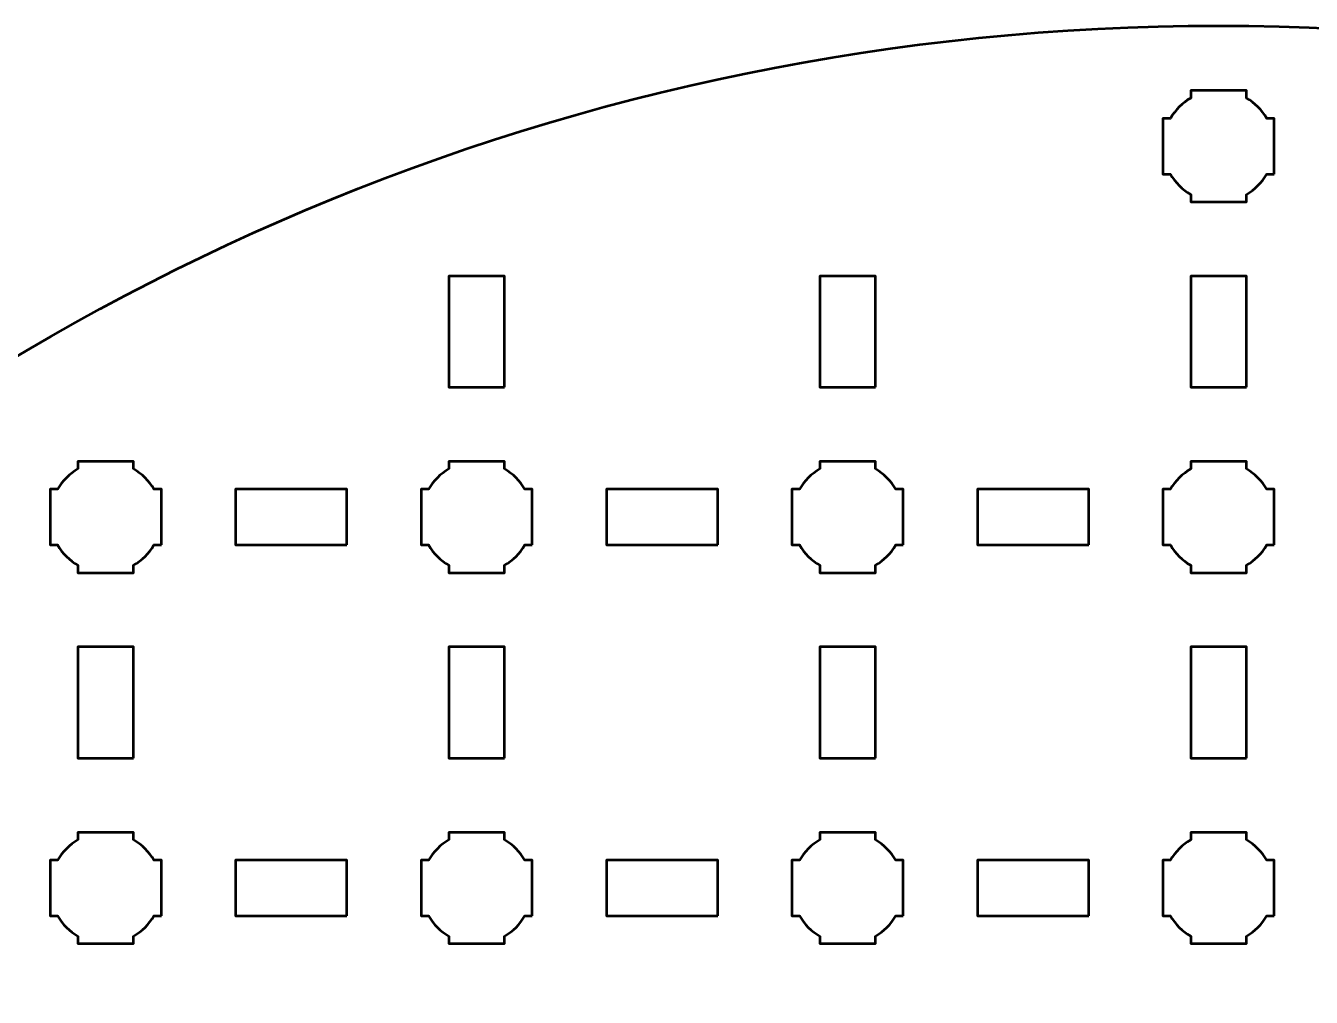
# Model space of a CAD drawing. Header units: centimetres. Extents: x -23.1 to 2.2, y -27.5 to -2.2.
# Drawn here: x -16.93 to -10, y -7.44 to -2.2 of the extents above; entities that cross this region are included whole.
import ezdxf

# ---------------------------------------------------------------- set-up
doc = ezdxf.new("R2010")
doc.units = ezdxf.units.CM
doc.header["$MEASUREMENT"] = 0
doc.layers.add('Layer 1', color=7, linetype='Continuous')

msp = doc.modelspace()

# ---------------------------------------------------------------- linework, layer by layer
at = {"layer": 'Layer 1', "color": 250, "lineweight": 53}
msp.add_ellipse((-10.5, -14.85), major_axis=(0, 12.65), ratio=1, dxfattribs=at)
at = {"layer": 'Layer 1', "lineweight": 53}
for points, knots in [([(-10.20002, -3), (-10.20002, -3), (-10.24017, -3), (-10.24017, -3), (-10.24017, -3), (-10.26652, -3.04553), (-10.30449, -3.0835), (-10.35002, -3.10985), (-10.35002, -3.10985), (-10.35002, -3.10985), (-10.35002, -3.15), (-10.35002, -3.15), (-10.35002, -3.15), (-10.35002, -3.15), (-10.50002, -3.15), (-10.50002, -3.15), (-10.50002, -3.15), (-10.50002, -3.15), (-10.65002, -3.15), (-10.65002, -3.15), (-10.65002, -3.15), (-10.65002, -3.15), (-10.65002, -3.10985), (-10.65002, -3.10985), (-10.65002, -3.10985), (-10.69555, -3.0835), (-10.73352, -3.04553), (-10.75987, -3), (-10.75987, -3), (-10.75987, -3), (-10.80002, -3), (-10.80002, -3), (-10.80002, -3), (-10.80002, -3), (-10.80002, -2.85), (-10.80002, -2.85), (-10.80002, -2.85), (-10.80002, -2.85), (-10.80002, -2.7), (-10.80002, -2.7), (-10.80002, -2.7), (-10.80002, -2.7), (-10.75987, -2.7), (-10.75987, -2.7), (-10.75987, -2.7), (-10.73352, -2.65447), (-10.69555, -2.6165), (-10.65002, -2.59015), (-10.65002, -2.59015), (-10.65002, -2.59015), (-10.65002, -2.55), (-10.65002, -2.55), (-10.65002, -2.55), (-10.65002, -2.55), (-10.50002, -2.55), (-10.50002, -2.55), (-10.50002, -2.55), (-10.50002, -2.55), (-10.35002, -2.55), (-10.35002, -2.55), (-10.35002, -2.55), (-10.35002, -2.55), (-10.35002, -2.59015), (-10.35002, -2.59015), (-10.35002, -2.59015), (-10.30449, -2.6165), (-10.26652, -2.65447), (-10.24017, -2.7), (-10.24017, -2.7), (-10.24017, -2.7), (-10.20002, -2.7), (-10.20002, -2.7), (-10.20002, -2.7), (-10.20002, -2.7), (-10.20002, -2.85), (-10.20002, -2.85), (-10.20002, -2.85), (-10.20002, -2.85), (-10.20002, -3), (-10.20002, -3)], [0, 0, 0, 0, 0.05, 0.05, 0.05, 0.05, 0.1, 0.1, 0.1, 0.1, 0.15, 0.15, 0.15, 0.15, 0.2, 0.2, 0.2, 0.2, 0.25, 0.25, 0.25, 0.25, 0.3, 0.3, 0.3, 0.3, 0.35, 0.35, 0.35, 0.35, 0.4, 0.4, 0.4, 0.4, 0.45, 0.45, 0.45, 0.45, 0.5, 0.5, 0.5, 0.5, 0.55, 0.55, 0.55, 0.55, 0.6, 0.6, 0.6, 0.6, 0.65, 0.65, 0.65, 0.65, 0.7, 0.7, 0.7, 0.7, 0.75, 0.75, 0.75, 0.75, 0.8, 0.8, 0.8, 0.8, 0.85, 0.85, 0.85, 0.85, 0.9, 0.9, 0.9, 0.9, 0.95, 0.95, 0.95, 0.95, 1, 1, 1, 1]), ([(-14.35002, -4.15), (-14.35002, -4.15), (-14.65002, -4.15), (-14.65002, -4.15), (-14.65002, -4.15), (-14.65002, -4.15), (-14.65002, -3.55), (-14.65002, -3.55), (-14.65002, -3.55), (-14.65002, -3.55), (-14.35002, -3.55), (-14.35002, -3.55), (-14.35002, -3.55), (-14.35002, -3.55), (-14.35002, -4.15), (-14.35002, -4.15)], [0, 0, 0, 0, 0.25, 0.25, 0.25, 0.25, 0.5, 0.5, 0.5, 0.5, 0.75, 0.75, 0.75, 0.75, 1, 1, 1, 1]), ([(-12.35002, -4.15), (-12.35002, -4.15), (-12.65002, -4.15), (-12.65002, -4.15), (-12.65002, -4.15), (-12.65002, -4.15), (-12.65002, -3.55), (-12.65002, -3.55), (-12.65002, -3.55), (-12.65002, -3.55), (-12.35002, -3.55), (-12.35002, -3.55), (-12.35002, -3.55), (-12.35002, -3.55), (-12.35002, -4.15), (-12.35002, -4.15)], [0, 0, 0, 0, 0.25, 0.25, 0.25, 0.25, 0.5, 0.5, 0.5, 0.5, 0.75, 0.75, 0.75, 0.75, 1, 1, 1, 1]), ([(-10.35002, -4.15), (-10.35002, -4.15), (-10.65002, -4.15), (-10.65002, -4.15), (-10.65002, -4.15), (-10.65002, -4.15), (-10.65002, -3.55), (-10.65002, -3.55), (-10.65002, -3.55), (-10.65002, -3.55), (-10.35002, -3.55), (-10.35002, -3.55), (-10.35002, -3.55), (-10.35002, -3.55), (-10.35002, -4.15), (-10.35002, -4.15)], [0, 0, 0, 0, 0.25, 0.25, 0.25, 0.25, 0.5, 0.5, 0.5, 0.5, 0.75, 0.75, 0.75, 0.75, 1, 1, 1, 1]), ([(-16.20002, -5), (-16.20002, -5), (-16.24017, -5), (-16.24017, -5), (-16.24017, -5), (-16.26652, -5.04553), (-16.30449, -5.0835), (-16.35002, -5.10985), (-16.35002, -5.10985), (-16.35002, -5.10985), (-16.35002, -5.15), (-16.35002, -5.15), (-16.35002, -5.15), (-16.35002, -5.15), (-16.50002, -5.15), (-16.50002, -5.15), (-16.50002, -5.15), (-16.50002, -5.15), (-16.65002, -5.15), (-16.65002, -5.15), (-16.65002, -5.15), (-16.65002, -5.15), (-16.65002, -5.10985), (-16.65002, -5.10985), (-16.65002, -5.10985), (-16.69555, -5.0835), (-16.73352, -5.04553), (-16.75987, -5), (-16.75987, -5), (-16.75987, -5), (-16.80002, -5), (-16.80002, -5), (-16.80002, -5), (-16.80002, -5), (-16.80002, -4.85), (-16.80002, -4.85), (-16.80002, -4.85), (-16.80002, -4.85), (-16.80002, -4.7), (-16.80002, -4.7), (-16.80002, -4.7), (-16.80002, -4.7), (-16.75987, -4.7), (-16.75987, -4.7), (-16.75987, -4.7), (-16.73352, -4.65447), (-16.69555, -4.6165), (-16.65002, -4.59015), (-16.65002, -4.59015), (-16.65002, -4.59015), (-16.65002, -4.55), (-16.65002, -4.55), (-16.65002, -4.55), (-16.65002, -4.55), (-16.50002, -4.55), (-16.50002, -4.55), (-16.50002, -4.55), (-16.50002, -4.55), (-16.35002, -4.55), (-16.35002, -4.55), (-16.35002, -4.55), (-16.35002, -4.55), (-16.35002, -4.59015), (-16.35002, -4.59015), (-16.35002, -4.59015), (-16.30449, -4.6165), (-16.26652, -4.65447), (-16.24017, -4.7), (-16.24017, -4.7), (-16.24017, -4.7), (-16.20002, -4.7), (-16.20002, -4.7), (-16.20002, -4.7), (-16.20002, -4.7), (-16.20002, -4.85), (-16.20002, -4.85), (-16.20002, -4.85), (-16.20002, -4.85), (-16.20002, -5), (-16.20002, -5)], [0, 0, 0, 0, 0.05, 0.05, 0.05, 0.05, 0.1, 0.1, 0.1, 0.1, 0.15, 0.15, 0.15, 0.15, 0.2, 0.2, 0.2, 0.2, 0.25, 0.25, 0.25, 0.25, 0.3, 0.3, 0.3, 0.3, 0.35, 0.35, 0.35, 0.35, 0.4, 0.4, 0.4, 0.4, 0.45, 0.45, 0.45, 0.45, 0.5, 0.5, 0.5, 0.5, 0.55, 0.55, 0.55, 0.55, 0.6, 0.6, 0.6, 0.6, 0.65, 0.65, 0.65, 0.65, 0.7, 0.7, 0.7, 0.7, 0.75, 0.75, 0.75, 0.75, 0.8, 0.8, 0.8, 0.8, 0.85, 0.85, 0.85, 0.85, 0.9, 0.9, 0.9, 0.9, 0.95, 0.95, 0.95, 0.95, 1, 1, 1, 1]), ([(-14.20002, -5), (-14.20002, -5), (-14.24017, -5), (-14.24017, -5), (-14.24017, -5), (-14.26652, -5.04553), (-14.30449, -5.0835), (-14.35002, -5.10985), (-14.35002, -5.10985), (-14.35002, -5.10985), (-14.35002, -5.15), (-14.35002, -5.15), (-14.35002, -5.15), (-14.35002, -5.15), (-14.50002, -5.15), (-14.50002, -5.15), (-14.50002, -5.15), (-14.50002, -5.15), (-14.65002, -5.15), (-14.65002, -5.15), (-14.65002, -5.15), (-14.65002, -5.15), (-14.65002, -5.10985), (-14.65002, -5.10985), (-14.65002, -5.10985), (-14.69555, -5.0835), (-14.73352, -5.04553), (-14.75987, -5), (-14.75987, -5), (-14.75987, -5), (-14.80002, -5), (-14.80002, -5), (-14.80002, -5), (-14.80002, -5), (-14.80002, -4.85), (-14.80002, -4.85), (-14.80002, -4.85), (-14.80002, -4.85), (-14.80002, -4.7), (-14.80002, -4.7), (-14.80002, -4.7), (-14.80002, -4.7), (-14.75987, -4.7), (-14.75987, -4.7), (-14.75987, -4.7), (-14.73352, -4.65447), (-14.69555, -4.6165), (-14.65002, -4.59015), (-14.65002, -4.59015), (-14.65002, -4.59015), (-14.65002, -4.55), (-14.65002, -4.55), (-14.65002, -4.55), (-14.65002, -4.55), (-14.50002, -4.55), (-14.50002, -4.55), (-14.50002, -4.55), (-14.50002, -4.55), (-14.35002, -4.55), (-14.35002, -4.55), (-14.35002, -4.55), (-14.35002, -4.55), (-14.35002, -4.59015), (-14.35002, -4.59015), (-14.35002, -4.59015), (-14.30449, -4.6165), (-14.26652, -4.65447), (-14.24017, -4.7), (-14.24017, -4.7), (-14.24017, -4.7), (-14.20002, -4.7), (-14.20002, -4.7), (-14.20002, -4.7), (-14.20002, -4.7), (-14.20002, -4.85), (-14.20002, -4.85), (-14.20002, -4.85), (-14.20002, -4.85), (-14.20002, -5), (-14.20002, -5)], [0, 0, 0, 0, 0.05, 0.05, 0.05, 0.05, 0.1, 0.1, 0.1, 0.1, 0.15, 0.15, 0.15, 0.15, 0.2, 0.2, 0.2, 0.2, 0.25, 0.25, 0.25, 0.25, 0.3, 0.3, 0.3, 0.3, 0.35, 0.35, 0.35, 0.35, 0.4, 0.4, 0.4, 0.4, 0.45, 0.45, 0.45, 0.45, 0.5, 0.5, 0.5, 0.5, 0.55, 0.55, 0.55, 0.55, 0.6, 0.6, 0.6, 0.6, 0.65, 0.65, 0.65, 0.65, 0.7, 0.7, 0.7, 0.7, 0.75, 0.75, 0.75, 0.75, 0.8, 0.8, 0.8, 0.8, 0.85, 0.85, 0.85, 0.85, 0.9, 0.9, 0.9, 0.9, 0.95, 0.95, 0.95, 0.95, 1, 1, 1, 1]), ([(-12.20002, -5), (-12.20002, -5), (-12.24017, -5), (-12.24017, -5), (-12.24017, -5), (-12.26652, -5.04553), (-12.30449, -5.0835), (-12.35002, -5.10985), (-12.35002, -5.10985), (-12.35002, -5.10985), (-12.35002, -5.15), (-12.35002, -5.15), (-12.35002, -5.15), (-12.35002, -5.15), (-12.50002, -5.15), (-12.50002, -5.15), (-12.50002, -5.15), (-12.50002, -5.15), (-12.65002, -5.15), (-12.65002, -5.15), (-12.65002, -5.15), (-12.65002, -5.15), (-12.65002, -5.10985), (-12.65002, -5.10985), (-12.65002, -5.10985), (-12.69555, -5.0835), (-12.73352, -5.04553), (-12.75987, -5), (-12.75987, -5), (-12.75987, -5), (-12.80002, -5), (-12.80002, -5), (-12.80002, -5), (-12.80002, -5), (-12.80002, -4.85), (-12.80002, -4.85), (-12.80002, -4.85), (-12.80002, -4.85), (-12.80002, -4.7), (-12.80002, -4.7), (-12.80002, -4.7), (-12.80002, -4.7), (-12.75987, -4.7), (-12.75987, -4.7), (-12.75987, -4.7), (-12.73352, -4.65447), (-12.69555, -4.6165), (-12.65002, -4.59015), (-12.65002, -4.59015), (-12.65002, -4.59015), (-12.65002, -4.55), (-12.65002, -4.55), (-12.65002, -4.55), (-12.65002, -4.55), (-12.50002, -4.55), (-12.50002, -4.55), (-12.50002, -4.55), (-12.50002, -4.55), (-12.35002, -4.55), (-12.35002, -4.55), (-12.35002, -4.55), (-12.35002, -4.55), (-12.35002, -4.59015), (-12.35002, -4.59015), (-12.35002, -4.59015), (-12.30449, -4.6165), (-12.26652, -4.65447), (-12.24017, -4.7), (-12.24017, -4.7), (-12.24017, -4.7), (-12.20002, -4.7), (-12.20002, -4.7), (-12.20002, -4.7), (-12.20002, -4.7), (-12.20002, -4.85), (-12.20002, -4.85), (-12.20002, -4.85), (-12.20002, -4.85), (-12.20002, -5), (-12.20002, -5)], [0, 0, 0, 0, 0.05, 0.05, 0.05, 0.05, 0.1, 0.1, 0.1, 0.1, 0.15, 0.15, 0.15, 0.15, 0.2, 0.2, 0.2, 0.2, 0.25, 0.25, 0.25, 0.25, 0.3, 0.3, 0.3, 0.3, 0.35, 0.35, 0.35, 0.35, 0.4, 0.4, 0.4, 0.4, 0.45, 0.45, 0.45, 0.45, 0.5, 0.5, 0.5, 0.5, 0.55, 0.55, 0.55, 0.55, 0.6, 0.6, 0.6, 0.6, 0.65, 0.65, 0.65, 0.65, 0.7, 0.7, 0.7, 0.7, 0.75, 0.75, 0.75, 0.75, 0.8, 0.8, 0.8, 0.8, 0.85, 0.85, 0.85, 0.85, 0.9, 0.9, 0.9, 0.9, 0.95, 0.95, 0.95, 0.95, 1, 1, 1, 1]), ([(-10.20002, -5), (-10.20002, -5), (-10.24017, -5), (-10.24017, -5), (-10.24017, -5), (-10.26652, -5.04553), (-10.30449, -5.0835), (-10.35002, -5.10985), (-10.35002, -5.10985), (-10.35002, -5.10985), (-10.35002, -5.15), (-10.35002, -5.15), (-10.35002, -5.15), (-10.35002, -5.15), (-10.50002, -5.15), (-10.50002, -5.15), (-10.50002, -5.15), (-10.50002, -5.15), (-10.65002, -5.15), (-10.65002, -5.15), (-10.65002, -5.15), (-10.65002, -5.15), (-10.65002, -5.10985), (-10.65002, -5.10985), (-10.65002, -5.10985), (-10.69555, -5.0835), (-10.73352, -5.04553), (-10.75987, -5), (-10.75987, -5), (-10.75987, -5), (-10.80002, -5), (-10.80002, -5), (-10.80002, -5), (-10.80002, -5), (-10.80002, -4.85), (-10.80002, -4.85), (-10.80002, -4.85), (-10.80002, -4.85), (-10.80002, -4.7), (-10.80002, -4.7), (-10.80002, -4.7), (-10.80002, -4.7), (-10.75987, -4.7), (-10.75987, -4.7), (-10.75987, -4.7), (-10.73352, -4.65447), (-10.69555, -4.6165), (-10.65002, -4.59015), (-10.65002, -4.59015), (-10.65002, -4.59015), (-10.65002, -4.55), (-10.65002, -4.55), (-10.65002, -4.55), (-10.65002, -4.55), (-10.50002, -4.55), (-10.50002, -4.55), (-10.50002, -4.55), (-10.50002, -4.55), (-10.35002, -4.55), (-10.35002, -4.55), (-10.35002, -4.55), (-10.35002, -4.55), (-10.35002, -4.59015), (-10.35002, -4.59015), (-10.35002, -4.59015), (-10.30449, -4.6165), (-10.26652, -4.65447), (-10.24017, -4.7), (-10.24017, -4.7), (-10.24017, -4.7), (-10.20002, -4.7), (-10.20002, -4.7), (-10.20002, -4.7), (-10.20002, -4.7), (-10.20002, -4.85), (-10.20002, -4.85), (-10.20002, -4.85), (-10.20002, -4.85), (-10.20002, -5), (-10.20002, -5)], [0, 0, 0, 0, 0.05, 0.05, 0.05, 0.05, 0.1, 0.1, 0.1, 0.1, 0.15, 0.15, 0.15, 0.15, 0.2, 0.2, 0.2, 0.2, 0.25, 0.25, 0.25, 0.25, 0.3, 0.3, 0.3, 0.3, 0.35, 0.35, 0.35, 0.35, 0.4, 0.4, 0.4, 0.4, 0.45, 0.45, 0.45, 0.45, 0.5, 0.5, 0.5, 0.5, 0.55, 0.55, 0.55, 0.55, 0.6, 0.6, 0.6, 0.6, 0.65, 0.65, 0.65, 0.65, 0.7, 0.7, 0.7, 0.7, 0.75, 0.75, 0.75, 0.75, 0.8, 0.8, 0.8, 0.8, 0.85, 0.85, 0.85, 0.85, 0.9, 0.9, 0.9, 0.9, 0.95, 0.95, 0.95, 0.95, 1, 1, 1, 1]), ([(-15.20002, -5), (-15.20002, -5), (-15.80002, -5), (-15.80002, -5), (-15.80002, -5), (-15.80002, -5), (-15.80002, -4.7), (-15.80002, -4.7), (-15.80002, -4.7), (-15.80002, -4.7), (-15.20002, -4.7), (-15.20002, -4.7), (-15.20002, -4.7), (-15.20002, -4.7), (-15.20002, -5), (-15.20002, -5)], [0, 0, 0, 0, 0.25, 0.25, 0.25, 0.25, 0.5, 0.5, 0.5, 0.5, 0.75, 0.75, 0.75, 0.75, 1, 1, 1, 1]), ([(-13.20002, -5), (-13.20002, -5), (-13.80002, -5), (-13.80002, -5), (-13.80002, -5), (-13.80002, -5), (-13.80002, -4.7), (-13.80002, -4.7), (-13.80002, -4.7), (-13.80002, -4.7), (-13.20002, -4.7), (-13.20002, -4.7), (-13.20002, -4.7), (-13.20002, -4.7), (-13.20002, -5), (-13.20002, -5)], [0, 0, 0, 0, 0.25, 0.25, 0.25, 0.25, 0.5, 0.5, 0.5, 0.5, 0.75, 0.75, 0.75, 0.75, 1, 1, 1, 1]), ([(-11.20002, -5), (-11.20002, -5), (-11.80002, -5), (-11.80002, -5), (-11.80002, -5), (-11.80002, -5), (-11.80002, -4.7), (-11.80002, -4.7), (-11.80002, -4.7), (-11.80002, -4.7), (-11.20002, -4.7), (-11.20002, -4.7), (-11.20002, -4.7), (-11.20002, -4.7), (-11.20002, -5), (-11.20002, -5)], [0, 0, 0, 0, 0.25, 0.25, 0.25, 0.25, 0.5, 0.5, 0.5, 0.5, 0.75, 0.75, 0.75, 0.75, 1, 1, 1, 1]), ([(-16.35002, -6.15), (-16.35002, -6.15), (-16.65002, -6.15), (-16.65002, -6.15), (-16.65002, -6.15), (-16.65002, -6.15), (-16.65002, -5.55), (-16.65002, -5.55), (-16.65002, -5.55), (-16.65002, -5.55), (-16.35002, -5.55), (-16.35002, -5.55), (-16.35002, -5.55), (-16.35002, -5.55), (-16.35002, -6.15), (-16.35002, -6.15)], [0, 0, 0, 0, 0.25, 0.25, 0.25, 0.25, 0.5, 0.5, 0.5, 0.5, 0.75, 0.75, 0.75, 0.75, 1, 1, 1, 1]), ([(-14.35002, -6.15), (-14.35002, -6.15), (-14.65002, -6.15), (-14.65002, -6.15), (-14.65002, -6.15), (-14.65002, -6.15), (-14.65002, -5.55), (-14.65002, -5.55), (-14.65002, -5.55), (-14.65002, -5.55), (-14.35002, -5.55), (-14.35002, -5.55), (-14.35002, -5.55), (-14.35002, -5.55), (-14.35002, -6.15), (-14.35002, -6.15)], [0, 0, 0, 0, 0.25, 0.25, 0.25, 0.25, 0.5, 0.5, 0.5, 0.5, 0.75, 0.75, 0.75, 0.75, 1, 1, 1, 1]), ([(-12.35002, -6.15), (-12.35002, -6.15), (-12.65002, -6.15), (-12.65002, -6.15), (-12.65002, -6.15), (-12.65002, -6.15), (-12.65002, -5.55), (-12.65002, -5.55), (-12.65002, -5.55), (-12.65002, -5.55), (-12.35002, -5.55), (-12.35002, -5.55), (-12.35002, -5.55), (-12.35002, -5.55), (-12.35002, -6.15), (-12.35002, -6.15)], [0, 0, 0, 0, 0.25, 0.25, 0.25, 0.25, 0.5, 0.5, 0.5, 0.5, 0.75, 0.75, 0.75, 0.75, 1, 1, 1, 1]), ([(-10.35002, -6.15), (-10.35002, -6.15), (-10.65002, -6.15), (-10.65002, -6.15), (-10.65002, -6.15), (-10.65002, -6.15), (-10.65002, -5.55), (-10.65002, -5.55), (-10.65002, -5.55), (-10.65002, -5.55), (-10.35002, -5.55), (-10.35002, -5.55), (-10.35002, -5.55), (-10.35002, -5.55), (-10.35002, -6.15), (-10.35002, -6.15)], [0, 0, 0, 0, 0.25, 0.25, 0.25, 0.25, 0.5, 0.5, 0.5, 0.5, 0.75, 0.75, 0.75, 0.75, 1, 1, 1, 1]), ([(-16.20002, -7), (-16.20002, -7), (-16.24017, -7), (-16.24017, -7), (-16.24017, -7), (-16.26652, -7.04553), (-16.30449, -7.0835), (-16.35002, -7.10985), (-16.35002, -7.10985), (-16.35002, -7.10985), (-16.35002, -7.15), (-16.35002, -7.15), (-16.35002, -7.15), (-16.35002, -7.15), (-16.50002, -7.15), (-16.50002, -7.15), (-16.50002, -7.15), (-16.50002, -7.15), (-16.65002, -7.15), (-16.65002, -7.15), (-16.65002, -7.15), (-16.65002, -7.15), (-16.65002, -7.10985), (-16.65002, -7.10985), (-16.65002, -7.10985), (-16.69555, -7.0835), (-16.73352, -7.04553), (-16.75987, -7), (-16.75987, -7), (-16.75987, -7), (-16.80002, -7), (-16.80002, -7), (-16.80002, -7), (-16.80002, -7), (-16.80002, -6.85), (-16.80002, -6.85), (-16.80002, -6.85), (-16.80002, -6.85), (-16.80002, -6.7), (-16.80002, -6.7), (-16.80002, -6.7), (-16.80002, -6.7), (-16.75987, -6.7), (-16.75987, -6.7), (-16.75987, -6.7), (-16.73352, -6.65447), (-16.69555, -6.6165), (-16.65002, -6.59015), (-16.65002, -6.59015), (-16.65002, -6.59015), (-16.65002, -6.55), (-16.65002, -6.55), (-16.65002, -6.55), (-16.65002, -6.55), (-16.50002, -6.55), (-16.50002, -6.55), (-16.50002, -6.55), (-16.50002, -6.55), (-16.35002, -6.55), (-16.35002, -6.55), (-16.35002, -6.55), (-16.35002, -6.55), (-16.35002, -6.59015), (-16.35002, -6.59015), (-16.35002, -6.59015), (-16.30449, -6.6165), (-16.26652, -6.65447), (-16.24017, -6.7), (-16.24017, -6.7), (-16.24017, -6.7), (-16.20002, -6.7), (-16.20002, -6.7), (-16.20002, -6.7), (-16.20002, -6.7), (-16.20002, -6.85), (-16.20002, -6.85), (-16.20002, -6.85), (-16.20002, -6.85), (-16.20002, -7), (-16.20002, -7)], [0, 0, 0, 0, 0.05, 0.05, 0.05, 0.05, 0.1, 0.1, 0.1, 0.1, 0.15, 0.15, 0.15, 0.15, 0.2, 0.2, 0.2, 0.2, 0.25, 0.25, 0.25, 0.25, 0.3, 0.3, 0.3, 0.3, 0.35, 0.35, 0.35, 0.35, 0.4, 0.4, 0.4, 0.4, 0.45, 0.45, 0.45, 0.45, 0.5, 0.5, 0.5, 0.5, 0.55, 0.55, 0.55, 0.55, 0.6, 0.6, 0.6, 0.6, 0.65, 0.65, 0.65, 0.65, 0.7, 0.7, 0.7, 0.7, 0.75, 0.75, 0.75, 0.75, 0.8, 0.8, 0.8, 0.8, 0.85, 0.85, 0.85, 0.85, 0.9, 0.9, 0.9, 0.9, 0.95, 0.95, 0.95, 0.95, 1, 1, 1, 1]), ([(-14.20002, -7), (-14.20002, -7), (-14.24017, -7), (-14.24017, -7), (-14.24017, -7), (-14.26652, -7.04553), (-14.30449, -7.0835), (-14.35002, -7.10985), (-14.35002, -7.10985), (-14.35002, -7.10985), (-14.35002, -7.15), (-14.35002, -7.15), (-14.35002, -7.15), (-14.35002, -7.15), (-14.50002, -7.15), (-14.50002, -7.15), (-14.50002, -7.15), (-14.50002, -7.15), (-14.65002, -7.15), (-14.65002, -7.15), (-14.65002, -7.15), (-14.65002, -7.15), (-14.65002, -7.10985), (-14.65002, -7.10985), (-14.65002, -7.10985), (-14.69555, -7.0835), (-14.73352, -7.04553), (-14.75987, -7), (-14.75987, -7), (-14.75987, -7), (-14.80002, -7), (-14.80002, -7), (-14.80002, -7), (-14.80002, -7), (-14.80002, -6.85), (-14.80002, -6.85), (-14.80002, -6.85), (-14.80002, -6.85), (-14.80002, -6.7), (-14.80002, -6.7), (-14.80002, -6.7), (-14.80002, -6.7), (-14.75987, -6.7), (-14.75987, -6.7), (-14.75987, -6.7), (-14.73352, -6.65447), (-14.69555, -6.6165), (-14.65002, -6.59015), (-14.65002, -6.59015), (-14.65002, -6.59015), (-14.65002, -6.55), (-14.65002, -6.55), (-14.65002, -6.55), (-14.65002, -6.55), (-14.50002, -6.55), (-14.50002, -6.55), (-14.50002, -6.55), (-14.50002, -6.55), (-14.35002, -6.55), (-14.35002, -6.55), (-14.35002, -6.55), (-14.35002, -6.55), (-14.35002, -6.59015), (-14.35002, -6.59015), (-14.35002, -6.59015), (-14.30449, -6.6165), (-14.26652, -6.65447), (-14.24017, -6.7), (-14.24017, -6.7), (-14.24017, -6.7), (-14.20002, -6.7), (-14.20002, -6.7), (-14.20002, -6.7), (-14.20002, -6.7), (-14.20002, -6.85), (-14.20002, -6.85), (-14.20002, -6.85), (-14.20002, -6.85), (-14.20002, -7), (-14.20002, -7)], [0, 0, 0, 0, 0.05, 0.05, 0.05, 0.05, 0.1, 0.1, 0.1, 0.1, 0.15, 0.15, 0.15, 0.15, 0.2, 0.2, 0.2, 0.2, 0.25, 0.25, 0.25, 0.25, 0.3, 0.3, 0.3, 0.3, 0.35, 0.35, 0.35, 0.35, 0.4, 0.4, 0.4, 0.4, 0.45, 0.45, 0.45, 0.45, 0.5, 0.5, 0.5, 0.5, 0.55, 0.55, 0.55, 0.55, 0.6, 0.6, 0.6, 0.6, 0.65, 0.65, 0.65, 0.65, 0.7, 0.7, 0.7, 0.7, 0.75, 0.75, 0.75, 0.75, 0.8, 0.8, 0.8, 0.8, 0.85, 0.85, 0.85, 0.85, 0.9, 0.9, 0.9, 0.9, 0.95, 0.95, 0.95, 0.95, 1, 1, 1, 1]), ([(-12.20002, -7), (-12.20002, -7), (-12.24017, -7), (-12.24017, -7), (-12.24017, -7), (-12.26652, -7.04553), (-12.30449, -7.0835), (-12.35002, -7.10985), (-12.35002, -7.10985), (-12.35002, -7.10985), (-12.35002, -7.15), (-12.35002, -7.15), (-12.35002, -7.15), (-12.35002, -7.15), (-12.50002, -7.15), (-12.50002, -7.15), (-12.50002, -7.15), (-12.50002, -7.15), (-12.65002, -7.15), (-12.65002, -7.15), (-12.65002, -7.15), (-12.65002, -7.15), (-12.65002, -7.10985), (-12.65002, -7.10985), (-12.65002, -7.10985), (-12.69555, -7.0835), (-12.73352, -7.04553), (-12.75987, -7), (-12.75987, -7), (-12.75987, -7), (-12.80002, -7), (-12.80002, -7), (-12.80002, -7), (-12.80002, -7), (-12.80002, -6.85), (-12.80002, -6.85), (-12.80002, -6.85), (-12.80002, -6.85), (-12.80002, -6.7), (-12.80002, -6.7), (-12.80002, -6.7), (-12.80002, -6.7), (-12.75987, -6.7), (-12.75987, -6.7), (-12.75987, -6.7), (-12.73352, -6.65447), (-12.69555, -6.6165), (-12.65002, -6.59015), (-12.65002, -6.59015), (-12.65002, -6.59015), (-12.65002, -6.55), (-12.65002, -6.55), (-12.65002, -6.55), (-12.65002, -6.55), (-12.50002, -6.55), (-12.50002, -6.55), (-12.50002, -6.55), (-12.50002, -6.55), (-12.35002, -6.55), (-12.35002, -6.55), (-12.35002, -6.55), (-12.35002, -6.55), (-12.35002, -6.59015), (-12.35002, -6.59015), (-12.35002, -6.59015), (-12.30449, -6.6165), (-12.26652, -6.65447), (-12.24017, -6.7), (-12.24017, -6.7), (-12.24017, -6.7), (-12.20002, -6.7), (-12.20002, -6.7), (-12.20002, -6.7), (-12.20002, -6.7), (-12.20002, -6.85), (-12.20002, -6.85), (-12.20002, -6.85), (-12.20002, -6.85), (-12.20002, -7), (-12.20002, -7)], [0, 0, 0, 0, 0.05, 0.05, 0.05, 0.05, 0.1, 0.1, 0.1, 0.1, 0.15, 0.15, 0.15, 0.15, 0.2, 0.2, 0.2, 0.2, 0.25, 0.25, 0.25, 0.25, 0.3, 0.3, 0.3, 0.3, 0.35, 0.35, 0.35, 0.35, 0.4, 0.4, 0.4, 0.4, 0.45, 0.45, 0.45, 0.45, 0.5, 0.5, 0.5, 0.5, 0.55, 0.55, 0.55, 0.55, 0.6, 0.6, 0.6, 0.6, 0.65, 0.65, 0.65, 0.65, 0.7, 0.7, 0.7, 0.7, 0.75, 0.75, 0.75, 0.75, 0.8, 0.8, 0.8, 0.8, 0.85, 0.85, 0.85, 0.85, 0.9, 0.9, 0.9, 0.9, 0.95, 0.95, 0.95, 0.95, 1, 1, 1, 1]), ([(-10.20002, -7), (-10.20002, -7), (-10.24017, -7), (-10.24017, -7), (-10.24017, -7), (-10.26652, -7.04553), (-10.30449, -7.0835), (-10.35002, -7.10985), (-10.35002, -7.10985), (-10.35002, -7.10985), (-10.35002, -7.15), (-10.35002, -7.15), (-10.35002, -7.15), (-10.35002, -7.15), (-10.50002, -7.15), (-10.50002, -7.15), (-10.50002, -7.15), (-10.50002, -7.15), (-10.65002, -7.15), (-10.65002, -7.15), (-10.65002, -7.15), (-10.65002, -7.15), (-10.65002, -7.10985), (-10.65002, -7.10985), (-10.65002, -7.10985), (-10.69555, -7.0835), (-10.73352, -7.04553), (-10.75987, -7), (-10.75987, -7), (-10.75987, -7), (-10.80002, -7), (-10.80002, -7), (-10.80002, -7), (-10.80002, -7), (-10.80002, -6.85), (-10.80002, -6.85), (-10.80002, -6.85), (-10.80002, -6.85), (-10.80002, -6.7), (-10.80002, -6.7), (-10.80002, -6.7), (-10.80002, -6.7), (-10.75987, -6.7), (-10.75987, -6.7), (-10.75987, -6.7), (-10.73352, -6.65447), (-10.69555, -6.6165), (-10.65002, -6.59015), (-10.65002, -6.59015), (-10.65002, -6.59015), (-10.65002, -6.55), (-10.65002, -6.55), (-10.65002, -6.55), (-10.65002, -6.55), (-10.50002, -6.55), (-10.50002, -6.55), (-10.50002, -6.55), (-10.50002, -6.55), (-10.35002, -6.55), (-10.35002, -6.55), (-10.35002, -6.55), (-10.35002, -6.55), (-10.35002, -6.59015), (-10.35002, -6.59015), (-10.35002, -6.59015), (-10.30449, -6.6165), (-10.26652, -6.65447), (-10.24017, -6.7), (-10.24017, -6.7), (-10.24017, -6.7), (-10.20002, -6.7), (-10.20002, -6.7), (-10.20002, -6.7), (-10.20002, -6.7), (-10.20002, -6.85), (-10.20002, -6.85), (-10.20002, -6.85), (-10.20002, -6.85), (-10.20002, -7), (-10.20002, -7)], [0, 0, 0, 0, 0.05, 0.05, 0.05, 0.05, 0.1, 0.1, 0.1, 0.1, 0.15, 0.15, 0.15, 0.15, 0.2, 0.2, 0.2, 0.2, 0.25, 0.25, 0.25, 0.25, 0.3, 0.3, 0.3, 0.3, 0.35, 0.35, 0.35, 0.35, 0.4, 0.4, 0.4, 0.4, 0.45, 0.45, 0.45, 0.45, 0.5, 0.5, 0.5, 0.5, 0.55, 0.55, 0.55, 0.55, 0.6, 0.6, 0.6, 0.6, 0.65, 0.65, 0.65, 0.65, 0.7, 0.7, 0.7, 0.7, 0.75, 0.75, 0.75, 0.75, 0.8, 0.8, 0.8, 0.8, 0.85, 0.85, 0.85, 0.85, 0.9, 0.9, 0.9, 0.9, 0.95, 0.95, 0.95, 0.95, 1, 1, 1, 1]), ([(-15.20002, -7), (-15.20002, -7), (-15.80002, -7), (-15.80002, -7), (-15.80002, -7), (-15.80002, -7), (-15.80002, -6.7), (-15.80002, -6.7), (-15.80002, -6.7), (-15.80002, -6.7), (-15.20002, -6.7), (-15.20002, -6.7), (-15.20002, -6.7), (-15.20002, -6.7), (-15.20002, -7), (-15.20002, -7)], [0, 0, 0, 0, 0.25, 0.25, 0.25, 0.25, 0.5, 0.5, 0.5, 0.5, 0.75, 0.75, 0.75, 0.75, 1, 1, 1, 1]), ([(-13.20002, -7), (-13.20002, -7), (-13.80002, -7), (-13.80002, -7), (-13.80002, -7), (-13.80002, -7), (-13.80002, -6.7), (-13.80002, -6.7), (-13.80002, -6.7), (-13.80002, -6.7), (-13.20002, -6.7), (-13.20002, -6.7), (-13.20002, -6.7), (-13.20002, -6.7), (-13.20002, -7), (-13.20002, -7)], [0, 0, 0, 0, 0.25, 0.25, 0.25, 0.25, 0.5, 0.5, 0.5, 0.5, 0.75, 0.75, 0.75, 0.75, 1, 1, 1, 1]), ([(-11.20002, -7), (-11.20002, -7), (-11.80002, -7), (-11.80002, -7), (-11.80002, -7), (-11.80002, -7), (-11.80002, -6.7), (-11.80002, -6.7), (-11.80002, -6.7), (-11.80002, -6.7), (-11.20002, -6.7), (-11.20002, -6.7), (-11.20002, -6.7), (-11.20002, -6.7), (-11.20002, -7), (-11.20002, -7)], [0, 0, 0, 0, 0.25, 0.25, 0.25, 0.25, 0.5, 0.5, 0.5, 0.5, 0.75, 0.75, 0.75, 0.75, 1, 1, 1, 1])]:
    msp.add_open_spline(points, degree=3, knots=knots, dxfattribs=at)

doc.saveas('drawing.dxf')
